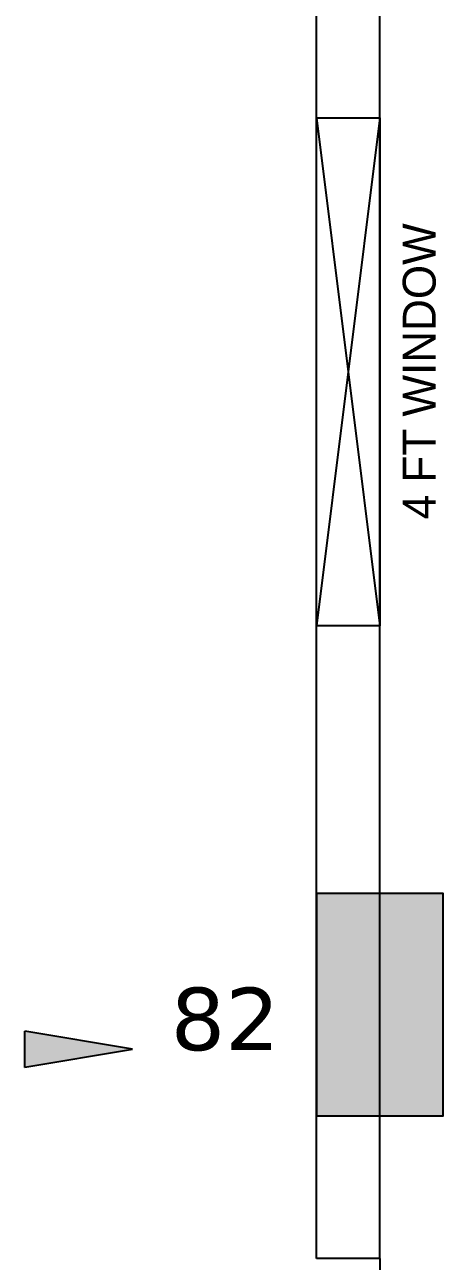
# Model space of a CAD drawing. Header units: inches. Extents: x -217 to 2701, y -906 to 3312.
# Drawn here: x 954.4 to 994, y 1341.3 to 1458.1 of the extents above; entities that cross this region are included whole.
import ezdxf

# ---------------------------------------------------------------- set-up
doc = ezdxf.new("R2010")
doc.units = ezdxf.units.IN
doc.header["$MEASUREMENT"] = 0
doc.layers.get('0').update_dxf_attribs({"color": 8, "linetype": 'CONTINUOUS'})
for name, color, linetype in [('COLUMN', 8, 'CONTINUOUS'), ('COLUMN HATCH', 8, 'CONTINUOUS'), ('TEXT', 8, 'CONTINUOUS'), ('WALL', 7, 'CONTINUOUS')]:
    doc.layers.add(name, color=color, linetype=linetype)
doc.styles.add('H St Bt', font='stylu.ttf')
doc.styles.add('VERDANA', font='verdana.ttf')

# ---------------------------------------------------------------- blocks, each defined once
blk = doc.blocks.new('D5')
for p, q in [((1.5, 0), (1.5, 28.5)), ((3, 0), (3, 28.46)), ((57, 0), (57, 28.46)), ((58.5, 0), (58.5, 28.5)), ((3, 0), (0, 0)), ((60, 0), (57, 0))]:
    blk.add_line(p, q)
for centre, start, end in [((1.5, 0), 0, 90), ((58.5, 0), 90, 180)]:
    blk.add_arc(centre, 28.5, start, end)
blk = doc.blocks.new('*U416')
at = {"layer": 'WALL', "color": 0}
for p, q in [((60520.06, 48188.77), (60526.06, 48188.77)), ((60520.06, 48140.77), (60520.06, 48188.77)), ((60526.06, 48188.77), (60520.06, 48140.77)), ((60520.06, 48188.77), (60526.06, 48140.77)), ((60526.06, 48188.77), (60526.06, 48140.77)), ((60526.06, 48140.77), (60520.06, 48140.77))]:
    blk.add_line(p, q, dxfattribs=at)
at = {"layer": 'TEXT', "lineweight": 0, "style": 'H St Bt'}
blk.add_text('4 FT WINDOW', height=3.1104, rotation=90, dxfattribs=at).set_placement((60531.34, 48150.84))

msp = doc.modelspace()

# ---------------------------------------------------------------- hatches: boundary and pattern name
at = {"layer": 'COLUMN HATCH', "linetype": 'Continuous'}
msp.add_hatch(color=256, dxfattribs=at).paths.add_polyline_path([(994, 1376), (982, 1376), (982, 1355), (994, 1355)])
at = {"layer": 'TEXT'}
msp.add_hatch(color=256, dxfattribs=at).paths.add_polyline_path([(954.43, 1362.99), (954.43, 1359.56), (964.66, 1361.28)])

# ---------------------------------------------------------------- linework, layer by layer
at = {"layer": 'COLUMN', "linetype": 'Continuous'}
msp.add_lwpolyline([(982, 1355), (994, 1355), (994, 1376), (982, 1376)], close=True, dxfattribs=at)
at = {"layer": 'TEXT'}
for p, q in [((964.62, 1361.29), (954.43, 1362.99)), ((954.43, 1359.56), (954.43, 1362.99)), ((964.62, 1361.27), (954.43, 1359.56))]:
    msp.add_line(p, q, dxfattribs=at)
at = {"layer": 'TEXT', "lineweight": 0}
msp.add_lwpolyline([(982, 1355), (994, 1355), (994, 1376), (982, 1376)], close=True, dxfattribs=at)
at = {"layer": 'WALL', "linetype": 'Continuous'}
for p, q in [((982, 1341.51), (982, 1528.98)), ((988, 1341.51), (988, 1528.98)), ((988, 1341.51), (982, 1341.51))]:
    msp.add_line(p, q, dxfattribs=at)

# ---------------------------------------------------------------- block references
at = {"layer": 'COLUMN', "linetype": 'Continuous', "rotation": 90}
msp.add_blockref('D5', (988, 1281.51), dxfattribs=at)
at = {"layer": 'WALL'}
msp.add_blockref('*U416', (-59538.06, -46739.5), dxfattribs=at)

# ---------------------------------------------------------------- texts
at = {"layer": 'TEXT', "lineweight": 0, "insert": (973.38, 1364.09), "char_height": 5.906, "width": 5.1391, "attachment_point": 5, "style": 'VERDANA'}
msp.add_mtext('82', dxfattribs=at)

doc.saveas('drawing.dxf')
